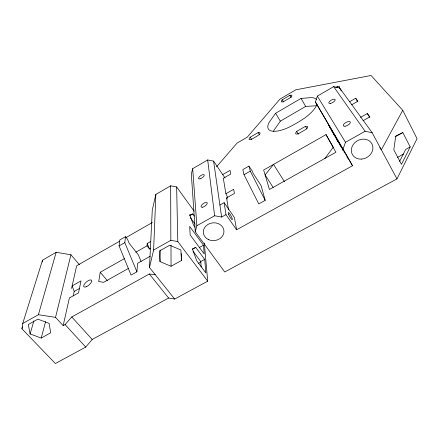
<?xml version="1.0" encoding="UTF-8"?>
<svg xmlns="http://www.w3.org/2000/svg" width="439" height="439" viewBox="0 0 439 439"><rect width="100%" height="100%" fill="white"/><g stroke="black" fill="none" stroke-linecap="round" stroke-linejoin="round"><path stroke-width="0.66" d="M181.247 253.698L181.45 260.508L171.062 266.253L160.016 261.622L160.284 250M204.322 243.135L207.718 281.179L174.656 299.041L149.485 267.483L153.617 250.016L155.856 194.411L170.661 185.812L176.643 186.943L194.148 211.181M149.485 267.483L152.273 210.1L155.856 194.411M150.725 248.381L149.556 249.039L147.049 245.845L147.186 243.497L150.681 241.521M141.106 261.496L138.252 254.702L129.22 243.382L127.453 239.156L125.494 236.698L119.842 239.93L119.073 245.917L131.058 275.083L136.919 271.818L137.583 263.318L150.193 256.255M136.919 271.818L124.808 242.652L125.494 236.698M174.656 299.041L168.625 298.032L92.168 339.462L85.748 347.09L55.352 363.514L21.95 328.806L22.713 323.516L42.512 260.206L56.17 252.282L70.931 254.79L79.355 264.613M42.232 262.012L42.512 260.206M124.533 258.549L100.246 272.257L98.709 281.531L103.664 282.31L128.314 268.503M73.225 295.908L74.213 291.43L72.139 285.904L81.001 280.9L78.521 292.862L69.389 297.982L63.15 325.639L55.533 317.37L38.396 314.714L22.713 323.516M71.568 288.434L76.66 265.771L119.858 241.088M55.533 317.37L70.931 254.79M225.009 177.954L213.606 161.129L207.68 159.961L192.683 168.68L191.333 174.047L195.262 231.792L224.757 271.971L396.977 178.903L417.05 138.691L402.744 110.31L371.076 75.486L295.765 89.825L279.961 99.126L247.223 137.204L236.989 143.163L216.487 166.842M41.233 338.046L50.699 332.811L49.097 323.367L37.864 319.153L28.321 324.503L30.088 333.947L41.233 338.046L45.59 321.6M195.262 231.792L196.87 225.723L192.683 168.68M38.396 314.714L56.17 252.282M30.088 333.947L33.896 320.849M21.95 328.806L22.559 326.852M219.901 205.035L224.12 202.653L225.986 214.605L236.594 229.8L352.528 165.739L315.427 102.029L317.337 96.136L333.651 86.631L339.649 87.959L372.19 132.754L396.977 178.903M352.528 165.739L343.073 149.068L345.482 142.28L365.105 131.25L372.19 132.754M410.207 146.95L401.465 164.323L393.799 149.781L395.78 136.09L402.826 132.562L410.207 146.95L405.685 149.425L399.589 161.431M402.744 110.31L381.354 149.809L379.779 147.608M296.687 131.382L295.815 132.704A3.556 1.438 -30.8 0 0 296.413 134.021A3.556 1.438 -30.8 0 0 299.387 133.143L305.204 129.812A3.567 1.443 -30.6 0 0 307.569 127.617A3.567 1.443 -30.6 0 0 306.921 126.328L305.429 126.366L296.687 131.382L298.377 134.219M316.118 105.777L305.67 106.425L280.345 121.137L274.09 130.114A24.891 9.768 -30.9 0 0 273.508 131.288M316.415 99.455A25.133 9.537 -30.9 0 0 311.465 97.601L301.039 98.407L275.599 113.278L269.239 122.207A25.05 9.515 -31.1 0 0 272.811 131.228A25.05 9.515 -31.1 0 0 293.614 124.802A47.599 17.538 -31.1 0 0 304.896 117.888A25.133 9.537 -30.9 0 0 316.996 104.142M282.222 99.796L281.421 100.915A3.15 1.125 -31.2 0 0 281.893 101.947A3.15 1.125 -31.2 0 0 284.483 101.08L289.608 98.078A3.161 1.13 -31 0 0 291.721 96.179A3.161 1.13 -31 0 0 291.211 95.164L289.916 95.274L282.222 99.796L283.534 102.002M250.197 137.204L249.297 138.444A3.271 1.246 -32.6 0 0 249.654 139.69A3.271 1.246 -32.6 0 0 252.266 138.894L257.572 135.816A3.276 1.251 -32.4 0 0 259.828 133.78A3.276 1.251 -32.4 0 0 259.438 132.551L258.165 132.573L250.197 137.204L251.624 139.448M324.931 158.397L333.152 147.411M63.15 325.639L65.071 324.575L71.782 316.953L149.337 273.991L155.269 274.737M335.594 87.553L337.273 86.582L338.787 86.439A3.446 1.29 -29.3 0 1 339.237 87.981M222.716 174.574L230.036 170.37L230.738 174.047L223.33 178.289L225.887 193.709L227.66 197.347M349.428 101.837L355.678 98.248L357.933 101.206L351.601 104.833M248.99 166.079L242.838 169.597L244.024 174.717L258.774 203.921L265.178 200.354L261.09 185.554L252.924 173.032L252.529 171.506L248.99 166.079L250.279 171.15L265.178 200.354M125.773 237.702L152.404 222.485M244.024 174.717L250.279 171.15M119.073 245.917L124.808 242.652M326.029 134.619L263.647 170.036L269.431 189.478L335.868 152.273L326.029 134.619L333.481 147.597M225.887 193.709L233.652 189.308L234.442 193.44L226.579 197.885L228.565 209.858M360.529 117.383L367.317 113.531L369.868 116.878L362.987 120.769M189.675 215.73L192.792 213.963L194.367 216.136M135.794 252.2L147.049 245.845M74.213 291.43L79.552 288.428M153.617 250.016L170.842 240.336L177.8 241.565L207.718 281.179M196.87 225.723L214.627 215.758L221.624 217.047L225.986 214.605M395.149 136.814L402.826 132.562M192.375 249.281L195.772 247.398L204.706 259.411L205.875 272.937L196.656 260.662L192.414 248.842L195.772 247.398M199.69 247.311L203.476 245.209L189.686 226.458L190.147 234.953L204.239 253.983L203.476 245.209M201.188 267L200.771 261.567L204.706 259.411M198.362 263.384L200.689 262.105M397.542 157.327L403.496 154.067M192.792 213.963L189.653 214.644L193.511 225.086L195.064 227.215M65.071 324.575L85.748 347.09M71.782 316.953L92.168 339.462M100.246 272.257L107.319 280.636M149.337 273.991L168.625 298.032M193.034 251.229L200.771 261.567M190.345 217.645L195.086 224.148M333.651 86.631L365.105 131.25M224.12 202.653L234.399 217.503L236.594 229.8M226.579 197.885L227.358 199.015M273.14 187.431L265.107 174.936L273.552 164.411L284.51 181.79M258.165 132.573L259.581 134.828M317.337 96.136L345.482 142.28M367.317 113.531L369.616 117.339M275.599 113.278L280.345 121.137M315.427 102.029L343.073 149.068M305.429 126.366L306.768 128.649M342.568 149.496L343.254 150.67M289.916 95.274L291.216 97.496M301.039 98.407L305.67 106.425M336.203 138.23L331.835 130.646L332.219 131.431M336.455 138.96L337.103 140.09M341.937 148.184L328.185 124.275L334.518 135.481M342.607 149.364L343.282 150.55M343.956 151.729L344.631 152.909M346.986 157.041L347.661 158.221M333.316 133.456L334.556 135.635M336.543 138.812L338.886 142.944M339.561 144.124L340.23 145.304M340.9 146.489L341.569 147.669M335.176 136.639L335.835 137.797M336.488 138.954L337.147 140.112M337.81 141.281L338.48 142.456M337.273 86.582L337.926 87.784M339.649 87.959L341.262 90.933M355.678 98.248L357.593 101.826M147.186 243.497L149.556 249.039M213.606 161.129L221.624 217.047M207.68 159.961L214.627 215.758M160.016 261.622L159.264 251.103L169.745 245.225L180.879 250L181.45 260.508M176.643 186.943L177.8 241.565M170.985 245.165L171.062 266.253M170.661 185.812L170.842 240.336M86.17 286.782A5.021 1.997 -40.6 0 0 91.68 280.576A5.021 1.997 -40.6 0 0 85.221 283.117A5.021 1.997 -40.6 0 0 86.17 286.782M208.624 239.672A10.338 8.917 -6.7 0 0 223.961 231.265A10.338 8.917 -6.7 0 0 208.338 224.214A10.338 8.917 -6.7 0 0 208.624 239.672M361.193 159.116A11.145 9.603 -29.6 0 0 371.888 143.762A11.145 9.603 -29.6 0 0 353.269 144.491A11.145 9.603 -29.6 0 0 361.193 159.116M228.697 214.55A3.995 0.746 60.8 0 0 232.209 219.588A3.995 0.746 60.8 0 0 229.948 214.133A3.995 0.746 60.8 0 0 228.697 214.55M330.342 103.417A3.6 1.394 -29.5 0 0 335.198 99.878A3.6 1.394 -29.5 0 0 330.435 100.668A3.6 1.394 -29.5 0 0 330.342 103.417M345.043 126.234A3.929 1.657 -28.8 0 0 350.338 122.366A3.929 1.657 -28.8 0 0 345.021 123.057A3.929 1.657 -28.8 0 0 345.043 126.234M202.763 207.186A3.655 1.542 -35.4 0 0 207.263 203.048A3.655 1.542 -35.4 0 0 202.445 204.223A3.655 1.542 -35.4 0 0 202.763 207.186M200.102 178.832A3.358 1.306 -34.8 0 0 204.245 175.101A3.358 1.306 -34.8 0 0 199.827 176.324A3.358 1.306 -34.8 0 0 200.102 178.832"/></g></svg>
